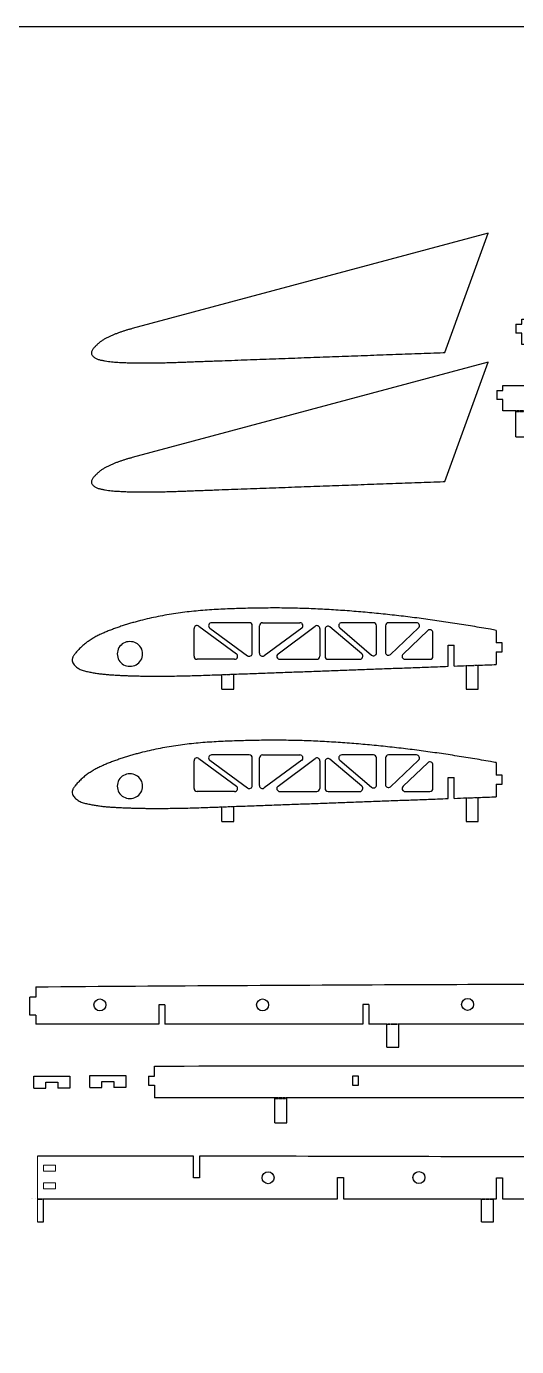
# Model space of a CAD drawing. Header units: millimetres. Extents: x -444 to 897, y -742 to 178.
# Drawn here: x 3.9 to 167.3, y -261.9 to 178.3 of the extents above; entities that cross this region are included whole.
import ezdxf

# ---------------------------------------------------------------- set-up
doc = ezdxf.new("R2010")
doc.units = ezdxf.units.MM
doc.layers.add('SLD-0', color=7, linetype='Continuous')

# ---------------------------------------------------------------- blocks, each defined once
blk = doc.blocks.new('副翼前挡板')
at = {"color": 7, "linetype": 'Continuous', "lineweight": 25}
for p, q in [((0, 15.41), (2, 15.41)), ((0, 15.41), (0, 12.41)), ((2, 15.41), (2, 17.06)), ((45, 15.41), (43, 15.41)), ((43, 15.41), (43, 12.41)), ((45, 12.41), (45, 15.41)), ((111, 15.41), (111, 12.41)), ((113, 15.41), (111, 15.41)), ((113, 12.41), (113, 15.41)), ((181, 15.41), (179, 15.41)), ((179, 15.41), (179, 12.41)), ((181, 12.41), (181, 15.41)), ((227, 17.37), (227, 15.41)), ((229, 15.41), (227, 15.41)), ((229, 12.41), (229, 15.41)), ((2, 12.41), (0, 12.41)), ((2, 8.63), (2, 12.41)), ((43, 12.41), (45, 12.41)), ((111, 12.41), (113, 12.41)), ((179, 12.41), (181, 12.41)), ((227, 12.41), (227, 8.63)), ((227, 12.41), (229, 12.41)), ((6.35, 0), (6.35, 8.63)), ((6.55, 8.63), (6.55, 8.42)), ((6.55, 8.42), (7.55, 8.42)), ((7.55, 8.42), (7.55, 8.63)), ((7.75, 8.63), (7.75, 8.42)), ((7.75, 8.42), (8.75, 8.42)), ((8.75, 8.42), (8.75, 8.63)), ((8.95, 8.63), (8.95, 8.42)), ((8.95, 8.42), (9.95, 8.42)), ((9.95, 8.42), (9.95, 8.63)), ((10.15, 8.63), (10.15, 8.42)), ((10.15, 8.42), (10.35, 8.42)), ((10.35, 0), (10.35, 8.42)), ((106.35, 0), (106.35, 8.62)), ((106.55, 8.62), (106.55, 8.42)), ((106.55, 8.42), (107.55, 8.42)), ((107.55, 8.42), (107.55, 8.62)), ((107.75, 8.62), (107.75, 8.42)), ((107.75, 8.42), (108.75, 8.42)), ((108.75, 8.42), (108.75, 8.62)), ((108.95, 8.62), (108.95, 8.42)), ((108.95, 8.42), (109.95, 8.42)), ((109.95, 8.42), (109.95, 8.62)), ((110.15, 8.62), (110.15, 8.42)), ((110.15, 8.42), (110.35, 8.42)), ((110.35, 0), (110.35, 8.42)), ((206.35, 0), (206.35, 8.63)), ((206.55, 8.63), (206.55, 8.42)), ((206.55, 8.42), (207.55, 8.42)), ((207.55, 8.42), (207.55, 8.63)), ((207.75, 8.63), (207.75, 8.42)), ((207.75, 8.42), (208.75, 8.42)), ((208.75, 8.42), (208.75, 8.63)), ((208.95, 8.63), (208.95, 8.42)), ((208.95, 8.42), (209.95, 8.42)), ((209.95, 8.42), (209.95, 8.63)), ((210.15, 8.63), (210.15, 8.42)), ((210.15, 8.42), (210.35, 8.42)), ((210.35, 0), (210.35, 8.42)), ((6.35, 0), (10.35, 0)), ((106.35, 0), (110.35, 0)), ((206.35, 0), (210.35, 0))]:
    blk.add_line(p, q, dxfattribs=at)
for points, knots in [([(2, 17.06), (46.62, 17.19), (91.23, 17.26), (135.85, 17.3), (166.23, 17.33), (196.62, 17.35), (227, 17.37)], [0.002, 0.002, 0.002, 0.002, 0.1358483, 0.1358483, 0.1358483, 0.2270002, 0.2270002, 0.2270002, 0.2270002]), ([(106.35, 8.62), (89.7, 8.62), (57.63, 8.62), (25.56, 8.62), (10.15, 8.63)], [0.41265214, 0.41265214, 0.41265214, 0.41265214, 0.46260475, 0.50885214, 0.50885214, 0.50885214, 0.50885214]), ([(206.35, 8.63), (188.83, 8.62), (156.76, 8.62), (124.69, 8.62), (110.15, 8.62)], [0.31265214, 0.31265214, 0.31265214, 0.31265214, 0.36521428, 0.40885214, 0.40885214, 0.40885214, 0.40885214])]:
    blk.add_open_spline(points, degree=3, knots=knots, dxfattribs=at)
for points in [[(6.35, 8.63), (4.9, 8.63), (3.45, 8.63), (2, 8.63)], [(7.55, 8.63), (7.21, 8.63), (6.88, 8.63), (6.55, 8.63)], [(8.75, 8.63), (8.41, 8.63), (8.08, 8.63), (7.75, 8.63)], [(9.95, 8.63), (9.61, 8.63), (9.28, 8.63), (8.95, 8.63)], [(107.55, 8.62), (107.21, 8.62), (106.88, 8.62), (106.55, 8.62)], [(108.75, 8.62), (108.41, 8.62), (108.08, 8.62), (107.75, 8.62)], [(109.95, 8.62), (109.61, 8.62), (109.28, 8.62), (108.95, 8.62)], [(207.55, 8.63), (207.21, 8.63), (206.88, 8.63), (206.55, 8.63)], [(208.75, 8.63), (208.41, 8.63), (208.08, 8.63), (207.75, 8.63)], [(209.95, 8.63), (209.61, 8.63), (209.28, 8.63), (208.95, 8.63)], [(227, 8.63), (221.38, 8.63), (215.77, 8.63), (210.15, 8.63)]]:
    blk.add_open_spline(points, degree=3, dxfattribs=at)
blk = doc.blocks.new('main_wing_平面版小翼_可以是木板')
at = {"color": 7, "linetype": 'Continuous', "lineweight": 25}
for p, q in [((132.15, 43.25), (13.51, 11.46)), ((117.68, 3.49), (132.15, 43.25)), ((117.17, 3.47), (117.68, 3.49))]:
    blk.add_line(p, q, dxfattribs=at)
blk.add_open_spline([(13.51, 11.46), (13.17, 11.37), (12.5, 11.19), (11.49, 10.89), (10.48, 10.57), (9.48, 10.23), (8.49, 9.87), (7.51, 9.49), (6.54, 9.09), (5.58, 8.65), (4.64, 8.16), (3.89, 7.72), (3.3, 7.33), (2.87, 7.02), (2.46, 6.69), (2.06, 6.35), (1.68, 5.99), (1.3, 5.62), (0.93, 5.24), (0.58, 4.85), (0.26, 4.43), (0.01, 3.97), (-0.13, 3.45), (-0.03, 2.92), (0.24, 2.46), (0.6, 2.07), (1.01, 1.74), (1.46, 1.47), (1.95, 1.26), (2.62, 1.06), (3.48, 0.88), (4.52, 0.68), (5.56, 0.51), (6.6, 0.39), (7.65, 0.3), (8.71, 0.24), (9.76, 0.18), (10.81, 0.13), (11.86, 0.09), (12.92, 0.06), (14.32, 0.02), (16.08, 0), (18.18, -0.01), (20.29, 0.01), (22.4, 0.04), (24.51, 0.09), (26.61, 0.15), (28.72, 0.22), (30.82, 0.3), (32.93, 0.38), (35.04, 0.46), (37.14, 0.54), (39.25, 0.61), (42.06, 0.72), (45.57, 0.84), (49.78, 1), (53.99, 1.15), (58.2, 1.31), (62.41, 1.46), (66.63, 1.62), (70.84, 1.77), (75.05, 1.93), (79.26, 2.08), (83.47, 2.24), (87.68, 2.39), (93.3, 2.6), (100.32, 2.85), (108.74, 3.16), (114.36, 3.37), (117.17, 3.47)], degree=3, knots=[0.475675, 0.475675, 0.475675, 0.475675, 0.4797559, 0.4838367, 0.4879175, 0.4919984, 0.4960792, 0.50016, 0.5042409, 0.5083217, 0.5124025, 0.5164834, 0.5185238, 0.5205642, 0.5226046, 0.524645, 0.5266854, 0.5287258, 0.5307663, 0.5328067, 0.5348471, 0.5368875, 0.5389279, 0.5409683, 0.5430088, 0.5450492, 0.5470896, 0.54913, 0.5511704, 0.5532108, 0.5572917, 0.5613725, 0.5654533, 0.5695342, 0.573615, 0.5776958, 0.5817767, 0.5858575, 0.5899383, 0.5940191, 0.5981, 0.6062616, 0.6144233, 0.622585, 0.6307466, 0.6389083, 0.6470699, 0.6552316, 0.6633933, 0.6715549, 0.6797166, 0.6878783, 0.6960399, 0.7042016, 0.7205249, 0.7368482, 0.7531716, 0.7694949, 0.7858182, 0.8021415, 0.8184649, 0.8347882, 0.8511115, 0.8674348, 0.8837581, 0.9000815, 0.9327281, 0.9653748, 0.9980214, 0.9980214, 0.9980214, 0.9980214], dxfattribs=at)
blk = doc.blocks.new('main_wing_第一块翼肋')
at = {"color": 7, "linetype": 'Continuous', "lineweight": 25}
for p, q in [((59.01, 22.19), (46.46, 22.19)), ((63.4, 22.19), (75.88, 22.19)), ((100.4, 22.19), (89.81, 22.19)), ((114.73, 22.19), (105.39, 22.19)), ((40.59, 11), (40.59, 20.22)), ((42.18, 21.02), (54.73, 11.81)), ((45.87, 20.39), (58.42, 11.17)), ((60.01, 11.98), (60.01, 21.19)), ((62.4, 11.98), (62.4, 21.19)), ((76.47, 20.39), (64, 11.18)), ((68.58, 11.8), (80.91, 21)), ((82.51, 20.2), (82.51, 11)), ((84.25, 20.03), (84.25, 11)), ((96.49, 11.76), (85.9, 20.79)), ((89.16, 20.43), (99.75, 11.4)), ((101.4, 12.17), (101.4, 21.19)), ((104.39, 21.19), (104.39, 12.33)), ((106.08, 11.6), (115.42, 20.47)), ((118.52, 19.58), (110.24, 11.73)), ((120.21, 11), (120.21, 18.86)), ((141.33, 19.63), (141.33, 15.42)), ((125.33, 14.71), (127.33, 14.71)), ((125.33, 7.64), (125.33, 14.71)), ((127.33, 7.71), (127.33, 14.71)), ((143.33, 15.42), (141.33, 15.42)), ((143.33, 12.42), (143.33, 15.42)), ((54.13, 10), (41.59, 10)), ((69.18, 10), (81.51, 10)), ((85.25, 10), (95.84, 10)), ((110.93, 10), (119.21, 10)), ((141.33, 12.42), (143.33, 12.42)), ((141.33, 12.42), (141.33, 8.23)), ((50.1, 4.77), (49.89, 4.76)), ((49.89, 0), (49.89, 4.76)), ((50.1, 4.87), (50.1, 4.77)), ((50.3, 4.78), (50.3, 4.88)), ((51.29, 4.82), (50.3, 4.78)), ((51.29, 4.82), (51.29, 4.92)), ((51.49, 4.82), (51.49, 4.92)), ((52.49, 4.86), (51.49, 4.82)), ((52.49, 4.86), (52.49, 4.96)), ((52.69, 4.87), (52.69, 4.97)), ((53.69, 4.91), (52.69, 4.87)), ((53.69, 4.91), (53.69, 5.01)), ((53.89, 0), (53.89, 5.01)), ((131.48, 7.77), (131.27, 7.76)), ((131.27, 7.76), (131.27, 0)), ((131.48, 7.87), (131.48, 7.77)), ((131.68, 7.77), (131.68, 7.87)), ((132.68, 7.81), (131.68, 7.77)), ((132.68, 7.91), (132.68, 7.81)), ((132.88, 7.82), (132.88, 7.92)), ((133.88, 7.86), (132.88, 7.82)), ((133.88, 7.96), (133.88, 7.86)), ((134.08, 7.86), (134.08, 7.96)), ((135.07, 7.9), (134.08, 7.86)), ((135.07, 8), (135.07, 7.9)), ((135.27, 0), (135.27, 8.01)), ((49.89, 0), (53.89, 0)), ((131.27, 0), (135.27, 0))]:
    blk.add_line(p, q, dxfattribs=at)
for centre, radius, start, end in [((46.46, 21.19), 1, 90, 233.7016), ((59.01, 21.19), 1, 0, 90), ((63.4, 21.19), 1, 90, 180), ((75.88, 21.19), 1, 306.4398, 90), ((89.81, 21.19), 1, 90, 229.5731), ((100.4, 21.19), 1, 0, 90), ((105.39, 21.19), 1, 90, 180), ((114.73, 21.19), 1, 313.503, 90), ((41.59, 20.22), 1, 53.7016, 180), ((81.51, 20.2), 1, 0, 126.7254), ((85.25, 20.03), 1, 49.5731, 180), ((119.21, 18.86), 1, 360, 133.503), ((19.1, 11.78), 4.1, 88.1337, 271.8663), ((19.36, 11.78), 4.1, 268.1337, 91.8663), ((41.59, 11), 1, 180, 270), ((54.13, 11), 1, 270, 53.7016), ((59.01, 11.98), 1, 233.7016, 0), ((63.4, 11.98), 1, 180, 306.4398), ((69.18, 11), 1, 126.7254, 270), ((81.51, 11), 1, 270, 0), ((85.25, 11), 1, 180, 270), ((95.84, 11), 1, 270, 49.5731), ((100.4, 12.17), 1, 229.5731, 0), ((105.39, 12.33), 1, 180, 313.503), ((110.93, 11), 1, 133.503, 270), ((119.21, 11), 1, 270, 0)]:
    blk.add_arc(centre, radius, start, end, dxfattribs=at)
for points, knots in [([(141.33, 19.63), (140.68, 19.75), (138.05, 20.21), (133.44, 21), (127.5, 21.95), (121.54, 22.85), (115.58, 23.67), (109.61, 24.42), (103.62, 25.09), (97.63, 25.66), (91.63, 26.16), (85.62, 26.56), (79.61, 26.86), (73.59, 27.05), (68.57, 27.1), (64.56, 27.08), (61.55, 27.04), (58.54, 26.98), (55.53, 26.9), (52.52, 26.8), (49.51, 26.67), (46.51, 26.51), (43.51, 26.29), (40.51, 26.02), (37.52, 25.69), (34.53, 25.28), (31.56, 24.79), (28.6, 24.23), (25.66, 23.61), (23.22, 23.02), (21.28, 22.51), (19.83, 22.1), (18.39, 21.67), (16.95, 21.22), (15.53, 20.74), (14.11, 20.23), (12.7, 19.71), (11.3, 19.14), (9.92, 18.54), (8.56, 17.89), (7.24, 17.18), (6.16, 16.53), (5.33, 15.97), (4.72, 15.53), (4.13, 15.07), (3.56, 14.58), (3, 14.07), (2.46, 13.54), (1.93, 13.01), (1.41, 12.47), (1, 11.99), (0.7, 11.59), (0.49, 11.28), (0.31, 10.95), (0.15, 10.6), (0.04, 10.24), (0.01, 10), (0, 9.87)], [0.2430262, 0.2430262, 0.2430262, 0.2430262, 0.2532647, 0.2843787, 0.3154927, 0.3466066, 0.3777206, 0.4088346, 0.4399486, 0.4710625, 0.5021765, 0.5332905, 0.5644044, 0.5955184, 0.6266324, 0.6421894, 0.6577463, 0.6733033, 0.6888603, 0.7044173, 0.7199743, 0.7355313, 0.7510882, 0.7666452, 0.7822022, 0.7977592, 0.8133162, 0.8288732, 0.8444302, 0.8599871, 0.8677656, 0.8755441, 0.8833226, 0.8911011, 0.8988796, 0.9066581, 0.9144366, 0.9222151, 0.9299936, 0.9377721, 0.9455506, 0.953329, 0.9572183, 0.9611075, 0.9649968, 0.968886, 0.9727753, 0.9766645, 0.9805538, 0.984443, 0.9883323, 0.9902769, 0.9922215, 0.9941661, 0.9961108, 0.9980554, 1, 1, 1, 1]), ([(0, 9.87), (-0.01, 9.62), (0.06, 9.13), (0.4, 8.47), (0.86, 7.89), (1.41, 7.39), (2, 6.96), (2.65, 6.61), (3.34, 6.34), (4.04, 6.12), (4.76, 5.95), (5.48, 5.81), (6.21, 5.66), (6.93, 5.52), (7.65, 5.39), (8.38, 5.27), (9.11, 5.17), (10.08, 5.05), (11.31, 4.93), (12.78, 4.81), (14.25, 4.73), (15.72, 4.65), (17.19, 4.58), (18.66, 4.52), (20.13, 4.47), (21.61, 4.43), (23.08, 4.4), (25.04, 4.37), (27.5, 4.35), (30.45, 4.36), (33.39, 4.39), (36.34, 4.44), (39.28, 4.51), (42.23, 4.6), (45.17, 4.69), (47.8, 4.79), (49.44, 4.85), (50.1, 4.87)], [0, 0, 0, 0, 0.0038897, 0.0077793, 0.011669, 0.0155587, 0.0194483, 0.023338, 0.0272277, 0.0311173, 0.035007, 0.0388966, 0.0427863, 0.046676, 0.0505656, 0.0544553, 0.058345, 0.0622346, 0.070014, 0.0777933, 0.0855726, 0.093352, 0.1011313, 0.1089106, 0.1166899, 0.1244693, 0.1322486, 0.1400279, 0.1555866, 0.1711452, 0.1867039, 0.2022626, 0.2178212, 0.2333799, 0.2489385, 0.2644972, 0.274944, 0.274944, 0.274944, 0.274944]), ([(53.89, 5.01), (53.93, 5.02), (54.95, 5.06), (56.95, 5.13), (59.9, 5.24), (62.84, 5.35), (66.77, 5.49), (70.69, 5.64), (75.6, 5.81), (80.51, 5.99), (86.4, 6.21), (92.29, 6.43), (98.17, 6.64), (104.06, 6.86), (109.95, 7.08), (115.84, 7.29), (120.97, 7.48), (124.13, 7.6), (125.33, 7.64)], [0.2950112, 0.2950112, 0.2950112, 0.2950112, 0.2956145, 0.3111732, 0.3267318, 0.3422905, 0.3578491, 0.3889665, 0.4045251, 0.4356424, 0.4667598, 0.4978771, 0.5289944, 0.5601117, 0.591229, 0.6223463, 0.6534637, 0.6724631, 0.6724631, 0.6724631, 0.6724631])]:
    blk.add_open_spline(points, degree=3, knots=knots, dxfattribs=at)
for points in [[(50.3, 4.88), (50.63, 4.89), (50.96, 4.9), (51.29, 4.92)], [(51.49, 4.92), (51.83, 4.94), (52.16, 4.95), (52.49, 4.96)], [(52.69, 4.97), (53.03, 4.98), (53.36, 4.99), (53.69, 5.01)], [(127.33, 7.71), (128.71, 7.77), (130.09, 7.82), (131.48, 7.87)], [(131.68, 7.87), (132.01, 7.89), (132.34, 7.9), (132.68, 7.91)], [(132.88, 7.92), (133.21, 7.93), (133.54, 7.94), (133.88, 7.96)], [(134.08, 7.96), (134.41, 7.97), (134.74, 7.99), (135.07, 8)], [(135.27, 8.01), (137.29, 8.08), (139.31, 8.15), (141.33, 8.23)]]:
    blk.add_open_spline(points, degree=3, dxfattribs=at)
blk = doc.blocks.new('块2')
at = {"layer": 'SLD-0'}
for p, q in [((31.32, 45.17), (31.32, 49.17)), ((31.32, 49.17), (43.32, 49.17)), ((43.32, 49.17), (43.32, 45.17)), ((31.32, 45.17), (35.32, 45.17)), ((35.32, 45.17), (35.32, 47.17)), ((35.32, 47.17), (39.32, 47.17)), ((39.32, 47.17), (39.32, 45.17)), ((43.32, 45.17), (39.32, 45.17))]:
    blk.add_line(p, q, dxfattribs=at)
blk = doc.blocks.new('main_wing_第二横梁左')
at = {"color": 7, "linetype": 'Continuous', "lineweight": 25}
for p, q in [((2, 20.13), (2, 16.71)), ((2, 16.71), (0, 16.71)), ((0, 10.71), (0, 16.71)), ((43, 14.07), (43, 7.7)), ((45, 14.07), (43, 14.07)), ((45, 14.07), (45, 7.7)), ((111, 14.25), (111, 7.7)), ((113, 14.25), (111, 14.25)), ((113, 14.25), (113, 7.7)), ((2, 10.71), (0, 10.71)), ((2, 10.71), (2, 7.71)), ((119, 0), (119, 7.7)), ((119.2, 7.7), (119.2, 7.62)), ((119.2, 7.62), (120.2, 7.62)), ((120.2, 7.62), (120.2, 7.7)), ((120.4, 7.7), (120.4, 7.62)), ((120.4, 7.62), (121.4, 7.62)), ((121.4, 7.62), (121.4, 7.7)), ((121.6, 7.7), (121.6, 7.62)), ((121.6, 7.62), (122.6, 7.62)), ((122.6, 7.62), (122.6, 7.7)), ((122.8, 7.7), (122.8, 7.62)), ((122.8, 7.62), (123, 7.62)), ((123, 0), (123, 7.62)), ((119, 0), (123, 0))]:
    blk.add_line(p, q, dxfattribs=at)
for centre in [(23.36, 14.07), (77.6, 14.07), (145.93, 14.25)]:
    blk.add_circle(centre, 2, dxfattribs=at)
blk.add_open_spline([(2, 20.13), (46.28, 20.48), (90.56, 20.72), (134.84, 20.91), (174.65, 21.08), (214.46, 21.2), (254.26, 21.3)], degree=3, knots=[0.0020001, 0.0020001, 0.0020001, 0.0020001, 0.1348402, 0.1348402, 0.1348402, 0.2542678, 0.2542678, 0.2542678, 0.2542678], dxfattribs=at)
for points in [[(43, 7.7), (29.33, 7.71), (15.67, 7.71), (2, 7.71)], [(111, 7.7), (89, 7.7), (67, 7.7), (45, 7.7)], [(119, 7.7), (117, 7.7), (115, 7.7), (113, 7.7)], [(120.2, 7.7), (119.87, 7.7), (119.53, 7.7), (119.2, 7.7)], [(121.4, 7.7), (121.07, 7.7), (120.73, 7.7), (120.4, 7.7)], [(122.6, 7.7), (122.27, 7.7), (121.93, 7.7), (121.6, 7.7)], [(179, 7.7), (160.27, 7.7), (141.53, 7.7), (122.8, 7.7)]]:
    blk.add_open_spline(points, degree=3, dxfattribs=at)
blk = doc.blocks.new('襟翼前龙骨挡板')
at = {"color": 7, "linetype": 'Continuous', "lineweight": 25}
for p, q in [((2, 15.5), (2, 18.92)), ((0, 15.5), (2, 15.5)), ((0, 15.5), (0, 12.5)), ((70, 15.5), (68, 15.5)), ((68, 15.5), (68, 12.5)), ((70, 12.5), (70, 15.5)), ((0, 12.5), (2, 12.5)), ((2, 12.5), (2, 8.3)), ((68, 12.5), (70, 12.5)), ((42.02, 0), (42.02, 8.3)), ((42.22, 8.3), (42.22, 8.1)), ((42.22, 8.1), (43.22, 8.1)), ((43.22, 8.1), (43.22, 8.3)), ((43.42, 8.3), (43.42, 8.1)), ((43.42, 8.1), (44.42, 8.1)), ((44.42, 8.1), (44.42, 8.3)), ((44.62, 8.3), (44.62, 8.1)), ((44.62, 8.1), (45.62, 8.1)), ((45.62, 8.1), (45.62, 8.3)), ((45.82, 8.3), (45.82, 8.1)), ((45.82, 8.1), (46.02, 8.1)), ((46.02, 0), (46.02, 8.1)), ((42.02, 0), (46.02, 0))]:
    blk.add_line(p, q, dxfattribs=at)
for points, knots in [([(2, 18.92), (28.18, 18.95), (54.35, 18.97), (151.02, 19.06), (221.51, 19.13), (292, 19.28)], [0.002, 0.002, 0.002, 0.002, 0.0805321, 0.0805321, 0.2920002, 0.2920002, 0.2920002, 0.2920002]), ([(192.02, 8.31), (160.52, 8.31), (111.78, 8.31), (63.05, 8.31), (45.82, 8.3)], [0.0999806, 0.0999806, 0.0999806, 0.0999806, 0.1944848, 0.2461806, 0.2461806, 0.2461806, 0.2461806])]:
    blk.add_open_spline(points, degree=3, knots=knots, dxfattribs=at)
for points in [[(42.02, 8.3), (28.68, 8.3), (15.34, 8.3), (2, 8.3)], [(43.22, 8.3), (42.89, 8.3), (42.55, 8.3), (42.22, 8.3)], [(44.42, 8.3), (44.09, 8.3), (43.75, 8.3), (43.42, 8.3)], [(45.62, 8.3), (45.29, 8.3), (44.95, 8.3), (44.62, 8.3)]]:
    blk.add_open_spline(points, degree=3, dxfattribs=at)
blk = doc.blocks.new('main_wing_第二横梁右')
at = {"color": 7, "linetype": 'Continuous', "lineweight": 25}
for p, q in [((623, 21.96), (571, 21.96)), ((623, 14.72), (623, 21.96)), ((625, 21.96), (625, 14.72)), ((625, 14.72), (623, 14.72)), ((671, 7.72), (671, 14.77)), ((671, 14.77), (673, 14.77)), ((673, 14.77), (673, 7.72)), ((724, 7.73), (724, 14.71)), ((724, 14.71), (726, 14.71)), ((726, 14.71), (726, 7.73)), ((569, 7.72), (569, 7.72)), ((569.2, 7.72), (569.2, 7.72)), ((570.2, 7.72), (570.2, 7.72)), ((571, 7.72), (571.4, 7.72)), ((571, 7.62), (571.4, 7.62)), ((571.4, 7.62), (571.4, 7.72)), ((571.6, 7.72), (571.6, 7.62)), ((571.6, 7.72), (572.6, 7.72)), ((571.6, 7.62), (572.6, 7.62)), ((572.6, 7.62), (572.6, 7.72)), ((572.8, 7.72), (572.8, 7.62)), ((572.8, 7.72), (625, 7.72)), ((572.8, 7.62), (573, 7.62)), ((573, 0), (573, 7.62)), ((719, 0), (719, 7.73)), ((719.2, 7.73), (719.2, 7.62)), ((719.2, 7.62), (720.2, 7.62)), ((720.2, 7.62), (720.2, 7.73)), ((720.4, 7.73), (720.4, 7.62)), ((720.4, 7.62), (721.4, 7.62)), ((721.4, 7.62), (721.4, 7.73)), ((721.6, 7.73), (721.6, 7.62)), ((721.6, 7.62), (722.6, 7.62)), ((722.6, 7.62), (722.6, 7.73)), ((722.8, 7.73), (722.8, 7.62)), ((722.8, 7.62), (723, 7.62)), ((723, 0), (723, 7.62)), ((571, 0), (573, 0)), ((719, 0), (723, 0))]:
    blk.add_line(p, q, dxfattribs=at)
at = {"color": 7, "linetype": 'Continuous', "lineweight": 18}
for p, q in [((571, 21.96), (571, 0)), ((573, 18.96), (577, 18.96)), ((573, 18.96), (573, 16.96)), ((577, 18.96), (577, 16.96)), ((573, 16.96), (577, 16.96)), ((573, 12.96), (577, 12.96)), ((573, 12.96), (573, 10.96)), ((573, 10.96), (577, 10.96)), ((577, 12.96), (577, 10.96))]:
    blk.add_line(p, q, dxfattribs=at)
at = {"color": 7, "linetype": 'Continuous', "lineweight": 25}
for centre in [(647.85, 14.72), (698.14, 14.77)]:
    blk.add_circle(centre, 2, dxfattribs=at)
for points in [[(1140, 20.13), (1097.08, 20.46), (1011.25, 20.95), (882.5, 21.34), (753.75, 21.61), (667.92, 21.82), (625, 21.96)], [(625, 7.72), (628.83, 7.72), (636.5, 7.72), (648.01, 7.72), (659.5, 7.72), (667.17, 7.72), (671, 7.72)], [(673, 7.72), (688.33, 7.73), (703.67, 7.73), (719, 7.73)], [(719.2, 7.73), (719.53, 7.73), (719.87, 7.73), (720.2, 7.73)], [(720.4, 7.73), (720.73, 7.73), (721.07, 7.73), (721.4, 7.73)], [(721.6, 7.73), (721.93, 7.73), (722.27, 7.73), (722.6, 7.73)], [(722.8, 7.73), (723.2, 7.73), (723.6, 7.73), (724, 7.73)], [(726, 7.73), (744.67, 7.73), (763.33, 7.73), (782, 7.73)]]:
    blk.add_open_spline(points, degree=3, dxfattribs=at)

msp = doc.modelspace()

# ---------------------------------------------------------------- linework, layer by layer
msp.add_lwpolyline([(-23.25, 178.29), (896.75, 178.29), (896.75, -741.71), (-23.25, -741.71)], close=True)

# ---------------------------------------------------------------- block references
at = {"color": 7, "linetype": 'Continuous'}
for name, p in [('main_wing_平面版小翼_可以是木板', (25.69, 66.06)), ('副翼前挡板', (167.1, 63.56)), ('main_wing_平面版小翼_可以是木板', (25.69, 23.05)), ('副翼前挡板', (160.74, 41.45)), ('main_wing_第一块翼肋', (19.22, -42.73)), ('main_wing_第一块翼肋', (19.22, -86.83)), ('main_wing_第二横梁左', (5.08, -162.08)), ('块2', (-6.2, -220.69)), ('襟翼前龙骨挡板', (44.68, -187.3)), ('块2', (-24.87, -220.96)), ('main_wing_第二横梁右', (-563.36, -220.34))]:
    msp.add_blockref(name, p, dxfattribs=at)

doc.saveas('drawing.dxf')
